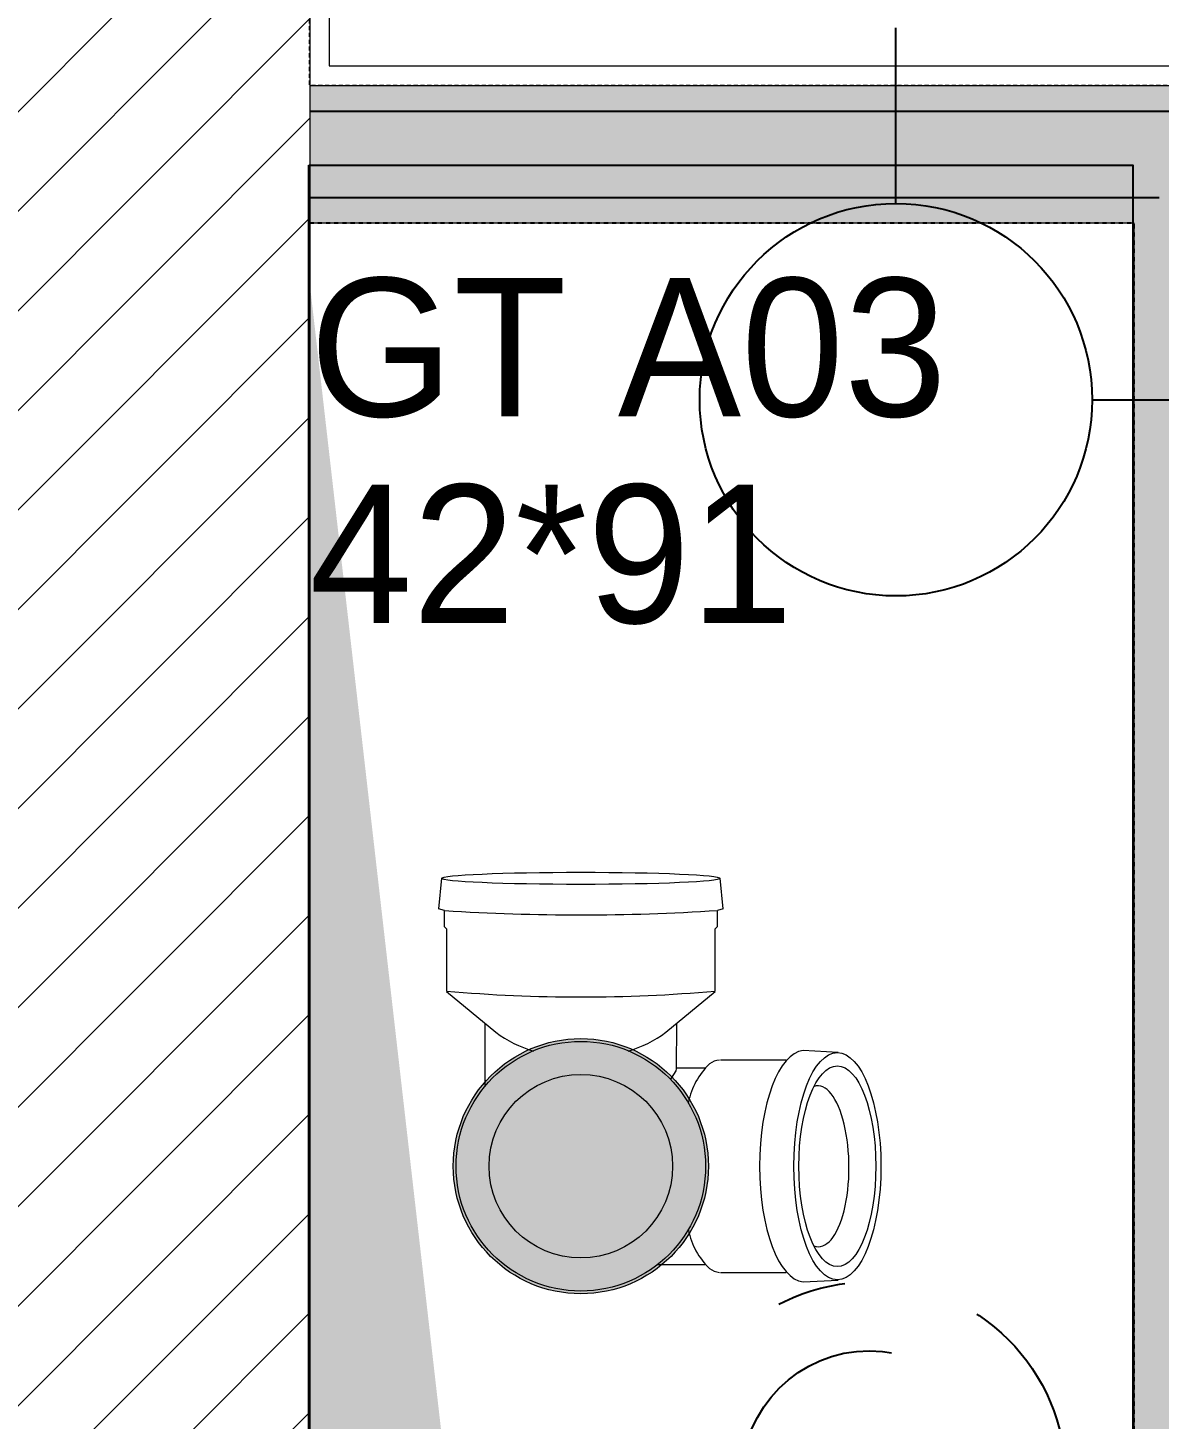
# Model space of a CAD drawing. Header units: centimetres. Extents: x 1724 to 19617, y -6503 to 8072.
# Drawn here: x 5188.7 to 5246.4, y 4327.5 to 4398.4 of the extents above; entities that cross this region are included whole.
import ezdxf

# ---------------------------------------------------------------- set-up
doc = ezdxf.new("R2010")
doc.units = ezdxf.units.CM
for name, pattern in [('ISO-03', [1.5, 0.6, -0.9]), ('Style de ligne -11', [0.347222, 0.20828, -0.138942]), ('Style de ligne -15', [2.08328, 1.25, -0.41656, 0.13886, -0.27786]), ('Style de ligne -19', [0.166667, 0.055556, -0.111111]), ('VW-01', [0.41656, 0.20828, -0.20828])]:
    doc.linetypes.add(name, pattern=pattern)
for name, color, linetype, lineweight in [('B amÈnagement intÈrieur', 7, 'Continuous', 5), ('B GÈnÈral', 7, 'Continuous', 5), ('F REMPLISSAGE-vert clair-1', 7, 'Continuous', 5), ('F REMPLISSAGE-vert foncÈ', 7, 'Continuous', 5)]:
    doc.layers.add(name, color=color, linetype=linetype, lineweight=lineweight)
for name, color, linetype in [('B aménagement intérieur', 252, 'Continuous'), ('B faience', 252, 'Style de ligne -11'), ('B Général', 252, 'Continuous'), ('C ANNOTATIONS-textes-numérotation gaine', 252, 'ISO-03'), ('D SURFACES-shab', 252, 'Continuous'), ('F REMPLISSAGE-vert clair', 252, 'Continuous'), ('F REMPLISSAGE-vert foncé', 252, 'Continuous'), ('prlm-CHAUFF', 30, 'Continuous'), ('prlm-EAU-CHU', 42, 'Continuous'), ('prlm-EAU-EUEV', 25, 'Continuous'), ('prlm-GT', 242, 'Continuous'), ('prlm-VMC', 93, 'Continuous')]:
    doc.layers.add(name, color=color, linetype=linetype)
doc.layers.get('prlm-CHAUFF').off()
doc.styles.add('Eurostile', font='Eurosti.TTF')

# ---------------------------------------------------------------- blocks, each defined once
blk = doc.blocks.new('xi.3cep130-200')
at = {"layer": 'B Général', "linetype": 'Style de ligne -15', "ltscale": 25.4}
for radius in [10, 6.5]:
    blk.add_circle((0, 0), radius, dxfattribs=at)
at = {"layer": 'B Général', "insert": (0, 0), "char_height": 3.5278, "width": 16.49076, "attachment_point": 5, "line_spacing_factor": 0.894578, "style": 'Eurostile'}
blk.add_mtext('3CEp', dxfattribs=at)
blk = doc.blocks.new('xi.aam22')
at = {"layer": 'prlm-EAU-CHU', "color": 0, "lineweight": 13}
for p, q in [((-5.799, 13.123), (-5.89, 11.331)), ((5.89, 11.331), (5.799, 13.123)), ((-5.41, 10.463), (-5.41, 7.114)), ((5.41, 7.114), (5.41, 10.463)), ((-13.12, 7.25), (-14.668, 7.106)), ((-13.12, 7.25), (-13.031, 6.97)), ((-12.219, 6.97), (-13.031, 6.97)), ((-12.093, 6.85), (-12.219, 6.97)), ((-8.922, 6.85), (-12.093, 6.85)), ((-6.828, 4.34), (-8.907, 6.841)), ((-5, 6.323), (-5, 4.87)), ((5, 3.931), (5, 6.323)), ((-7.269, 4.87), (-4.958, 4.867)), ((-8.907, -6.841), (-6.828, -4.34)), ((-4.091, -4.87), (-7.269, -4.87)), ((-13.028, -6.944), (-13.12, -7.25)), ((-13.031, -6.97), (-12.219, -6.97)), ((-12.219, -6.97), (-12.093, -6.85)), ((-12.093, -6.85), (-8.922, -6.85)), ((-14.668, -7.106), (-13.12, -7.25))]:
    blk.add_line(p, q, dxfattribs=at)
at = {"layer": 'prlm-EAU-CHU', "color": 0, "lineweight": 13, "flags": 128}
blk.add_lwpolyline([(-4.958, 4.867), (-4.86, 4.836), (-4.68, 4.729), (-4.43, 4.564)], dxfattribs=at)
at = {"layer": 'prlm-EAU-CHU', "color": 0, "lineweight": 13}
for radius in [6.36, 4.675]:
    blk.add_circle((0, 0), radius, dxfattribs=at)
for centre, radius, start, end in [((-119.647, -0.014), 106.844, 356.28096, 3.74771), ((-87.178, 0), 78.555, 354.99745, 5.00255), ((-4.475, 7.136), 0.936, 184.66048, 218.12589), ((-2.54, 9.094), 3.683, 223.50702, 258.77599), ((2.54, 9.094), 3.683, 281.22401, 316.49298), ((4.475, 7.136), 0.936, 321.87411, 355.33952), ((-11.683, 0.728), 6.052, 16.13317, 36.55417), ((-11.683, -0.728), 6.052, 323.44583, 343.86683)]:
    blk.add_arc(centre, radius, start, end, dxfattribs=at)
for centre, major_axis, ratio in [((0, 13.073), (5.789, 0), 0.383426), ((0, 13.073), (5.115, 0), 0.383329), ((-14.667, 0), (0, -7.101), 0.043635)]:
    blk.add_ellipse(centre, major_axis=major_axis, ratio=ratio, dxfattribs=at)
for centre, major_axis, ratio, start_param, end_param in [((0.001, 12.093), (-4.098, -0.028), 0.383971, 2.986035, 6.398097), ((0, 11.414), (-5.894, 0), 0.391508, 0.036281, 3.105311)]:
    blk.add_ellipse(centre, major_axis=major_axis, ratio=ratio, start_param=start_param, end_param=end_param, dxfattribs=at)
blk = doc.blocks.new('xi.chu')
at = {"layer": 'prlm-EAU-EUEV', "linetype": 'ByBlock', "lineweight": 5}
blk.add_hatch(color=0, dxfattribs=at).paths.add_polyline_path([(6.5, 0, 1), (-6.5, 0, 1)])
at = {"layer": 'prlm-EAU-EUEV', "color": 0, "linetype": 'ByBlock', "lineweight": 5}
blk.add_circle((0, 0), 6.5, dxfattribs=at)
blk = doc.blocks.new('G 100_80')
at = {"layer": 'B GÈnÈral', "color": 254, "linetype": 'Continuous', "true_color": 0xd6d6d6}
blk.add_solid([(-30.884, 32.2), (2.5, 43), (-39.5, -43), (-39.5, 43)], dxfattribs=at)
blk = doc.blocks.new('Groupe-72-1')
at = {"layer": 'C ANNOTATIONS-textes-numérotation gaine', "color": 7, "linetype": 'VW-01', "flags": 128}
blk.add_lwpolyline([(5203.038, 4391.389), (5245.038, 4391.389), (5245.038, 4300.389), (5203.038, 4300.389)], close=True, dxfattribs=at)
at = {"layer": 'C ANNOTATIONS-textes-numérotation gaine', "color": 7, "insert": (5203.031, 4388.577), "char_height": 7.0487, "width": 45.50755, "attachment_point": 1, "line_spacing_factor": 0.895453, "style": 'Eurostile'}
blk.add_mtext('GT A03\\P42*91', dxfattribs=at)
blk = doc.blocks.new('Groupe-42-1')
at = {"layer": 'B Général', "color": 252, "linetype": 'Style de ligne -19', "lineweight": 5, "true_color": 0x989898, "flags": 128}
blk.add_lwpolyline([(-40, -40), (-40, 40), (40, 40), (40, -40)], close=True, dxfattribs=at)
blk = doc.blocks.new('Douche pointillée')
at = {"layer": 'B Général', "color": 252, "true_color": 0x989898}
blk.add_blockref('Groupe-42-1', (0, 0), dxfattribs=at)
blk = doc.blocks.new('Baignoire 75_170')
at = {"layer": 'B faience', "lineweight": 18, "flags": 128}
blk.add_lwpolyline([(-85, 38.5), (-85, -37.5), (86, -37.5)], dxfattribs=at)
at = {"layer": 'B Général', "color": 7, "linetype": 'Continuous', "lineweight": 5, "flags": 128}
blk.add_lwpolyline([(-84, -36.5), (-84, 38.5), (86, 38.5), (86, -36.5)], close=True, dxfattribs=at)
at = {"layer": 'B Général', "color": 8, "true_color": 0x767676}
blk.add_blockref('Douche pointillée', (-44, 3.5), dxfattribs=at)

msp = doc.modelspace()

# ---------------------------------------------------------------- hatches: boundary and pattern name
at = {"layer": 'B amÈnagement intÈrieur', "linetype": 'Continuous', "lineweight": 0, "true_color": 0xc0dcc0}
for points in [[(5250.776, 4389.751), (5252.076, 4388.451), (5291.084, 4388.451), (5291.084, 4395.451), (5203.076, 4395.451), (5203.076, 4388.451), (5245.076, 4388.451), (5246.376, 4389.751)], [(5250.776, 4389.751), (5246.376, 4389.751), (5245.076, 4388.451), (5245.076, 4297.451), (5252.076, 4297.451), (5252.076, 4388.451)]]:
    msp.add_hatch(color=9, dxfattribs=at).paths.add_polyline_path(points)
at = {"layer": 'B GÈnÈral', "linetype": 'Continuous', "lineweight": 5}
h = msp.add_hatch(dxfattribs=at)
h.set_pattern_fill('50_BETON', style=0, pattern_type=2)
h.set_pattern_definition([(45, (0.0456, -2.938), (2.4253472, -2.6458333), [])])
h.paths.add_polyline_path([(5185.087, 4297.451), (5203.087, 4297.451), (5203.087, 5090.472), (5185.087, 5090.472)])

# ---------------------------------------------------------------- linework, layer by layer
at = {"layer": 'B aménagement intérieur', "color": 98, "linetype": 'Continuous', "lineweight": 13, "true_color": 0x004400}
for p, q in [((5203.076, 4395.451), (5291.084, 4395.451)), ((5203.076, 4388.451), (5245.076, 4388.451)), ((5245.076, 4388.451), (5245.076, 4297.451))]:
    msp.add_line(p, q, dxfattribs=at)
at = {"layer": 'B Général', "color": 7, "linetype": 'Continuous', "lineweight": 18}
msp.add_line((5203.087, 5090.472), (5203.087, 4297.451), dxfattribs=at)
at = {"layer": 'B Général', "color": 7, "linetype": 'Continuous', "lineweight": 5}
msp.add_line((5203.087, 5090.472), (5203.087, 4297.451), dxfattribs=at)
at = {"layer": 'D SURFACES-shab', "lineweight": 18, "flags": 128}
msp.add_lwpolyline([(5203.084, 4567.064), (5203.084, 4395.451), (5433.084, 4395.451), (5433.084, 4608.234), (5203.087, 4608.234), (5203.087, 4567.064)], close=True, dxfattribs=at)
at = {"layer": 'F REMPLISSAGE-vert clair'}
for p, q in [((5203.076, 4394.151), (5291.084, 4394.151)), ((5203.076, 4389.751), (5246.376, 4389.751))]:
    msp.add_line(p, q, dxfattribs=at)
at = {"layer": 'F REMPLISSAGE-vert clair-1', "color": 9, "linetype": 'Continuous', "true_color": 0xc0dcc0}
for points in [[(5203.076, 4394.151), (5203.076, 4389.751), (5291.084, 4394.151), (5291.084, 4389.751)], [(5250.776, 4297.451), (5250.776, 4389.751), (5246.376, 4297.451), (5246.376, 4389.751)]]:
    msp.add_solid(points, dxfattribs=at)
at = {"layer": 'F REMPLISSAGE-vert foncÈ', "color": 54, "linetype": 'Continuous', "true_color": 0x99aa00}
for points in [[(5203.076, 4395.451), (5203.076, 4394.151), (5291.084, 4395.451), (5291.084, 4394.151)], [(5245.076, 4388.451), (5246.376, 4389.751), (5203.076, 4388.451), (5203.076, 4389.751)], [(5246.376, 4297.451), (5246.376, 4389.751), (5245.076, 4297.451), (5245.076, 4388.451)]]:
    msp.add_solid(points, dxfattribs=at)
at = {"layer": 'F REMPLISSAGE-vert foncé', "color": 98, "linetype": 'Continuous', "lineweight": 13, "true_color": 0x004400}
for p, q in [((5203.076, 4395.451), (5291.084, 4395.451)), ((5203.076, 4388.451), (5245.076, 4388.451)), ((5245.076, 4388.451), (5245.076, 4297.451))]:
    msp.add_line(p, q, dxfattribs=at)
at = {"layer": 'F REMPLISSAGE-vert foncé'}
for p, q in [((5203.076, 4394.151), (5291.084, 4394.151)), ((5203.076, 4389.751), (5246.376, 4389.751))]:
    msp.add_line(p, q, dxfattribs=at)
at = {"layer": 'prlm-GT'}
msp.add_lwpolyline([(5203.041, 4391.389), (5245.038, 4391.389), (5245.037, 4300.389), (5203.04, 4300.389)], close=True, dxfattribs=at)
at = {"layer": 'prlm-VMC'}
for points in [[(5232.959, 4389.442), (5232.959, 4398.389)], [(5242.959, 4379.442), (5313.614, 4379.442)]]:
    msp.add_lwpolyline(points, dxfattribs=at)
msp.add_circle((5232.959, 4379.442), 10, dxfattribs=at)

# ---------------------------------------------------------------- block references
at = {"layer": 'B aménagement intérieur', "color": 7, "xscale": -1, "rotation": 180}
msp.add_blockref('G 100_80', (5242.576, 4342.451), dxfattribs=at)
at = {"layer": 'B Général', "color": 7, "xscale": -1, "rotation": 270}
msp.add_blockref('Baignoire 75_170', (5240.576, 4480.451), dxfattribs=at)
at = {"layer": 'C ANNOTATIONS-textes-numérotation gaine', "color": 7}
msp.add_blockref('Groupe-72-1', (0.046, -2.938), dxfattribs=at)
at = {"layer": 'prlm-CHAUFF'}
msp.add_blockref('xi.3cep130-200', (5231.612, 4324.489), dxfattribs=at)
at = {"layer": 'prlm-EAU-CHU', "rotation": 270}
msp.add_blockref('xi.aam22', (5216.901, 4340.389), dxfattribs=at)
at = {"layer": 'prlm-EAU-EUEV'}
msp.add_blockref('xi.chu', (5216.901, 4340.389), dxfattribs=at)

doc.saveas('drawing.dxf')
